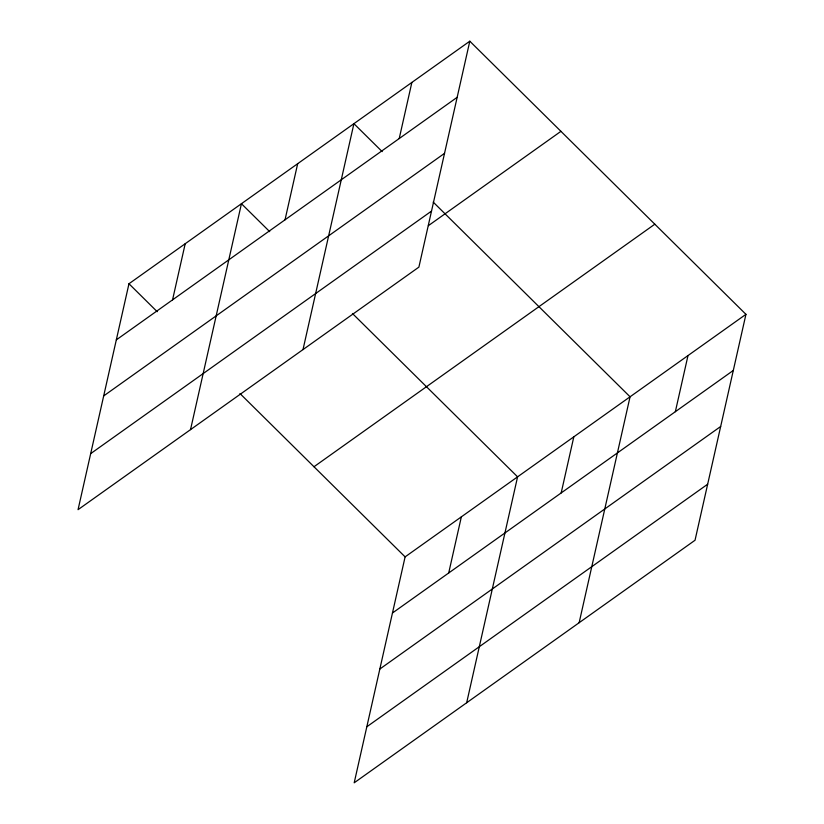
<?xml version="1.0" encoding="UTF-8"?>
<svg xmlns="http://www.w3.org/2000/svg" width="824" height="824" viewBox="0 0 824 824"><rect width="100%" height="100%" fill="white"/><g stroke="black" fill="none" stroke-linecap="round" stroke-linejoin="round"><path stroke-width="1.24" d="M469.804 41.2L128.966 283.755L78.053 509.665L418.891 267.12L469.804 41.2L745.947 314.335L695.034 540.245L354.196 782.8L405.109 556.88L745.947 314.335M172.556 299.854L185.204 243.729M190.529 429.623L241.442 203.713L269.695 231.647M285.032 219.812L297.68 163.688M303.005 349.582L353.918 123.672L382.171 151.606M399.218 138.556L411.866 82.431M448.699 572.989L461.347 516.864M466.672 702.759L517.585 476.839L352.435 313.491M561.175 492.948L573.823 436.823M579.148 622.717L630.061 396.797L433.197 202.086M675.35 411.691L687.999 355.566M116.318 339.879L457.155 97.325M103.69 395.911L444.527 153.357M90.681 453.633L431.519 211.088M428.387 225.663L560.928 131.335M313.975 466.755L654.822 224.2M392.461 613.005L733.298 370.46M379.833 669.036L720.67 426.492M366.824 726.768L707.661 484.213M128.966 283.755L157.219 311.699M239.959 393.532L405.109 556.88"/></g></svg>
